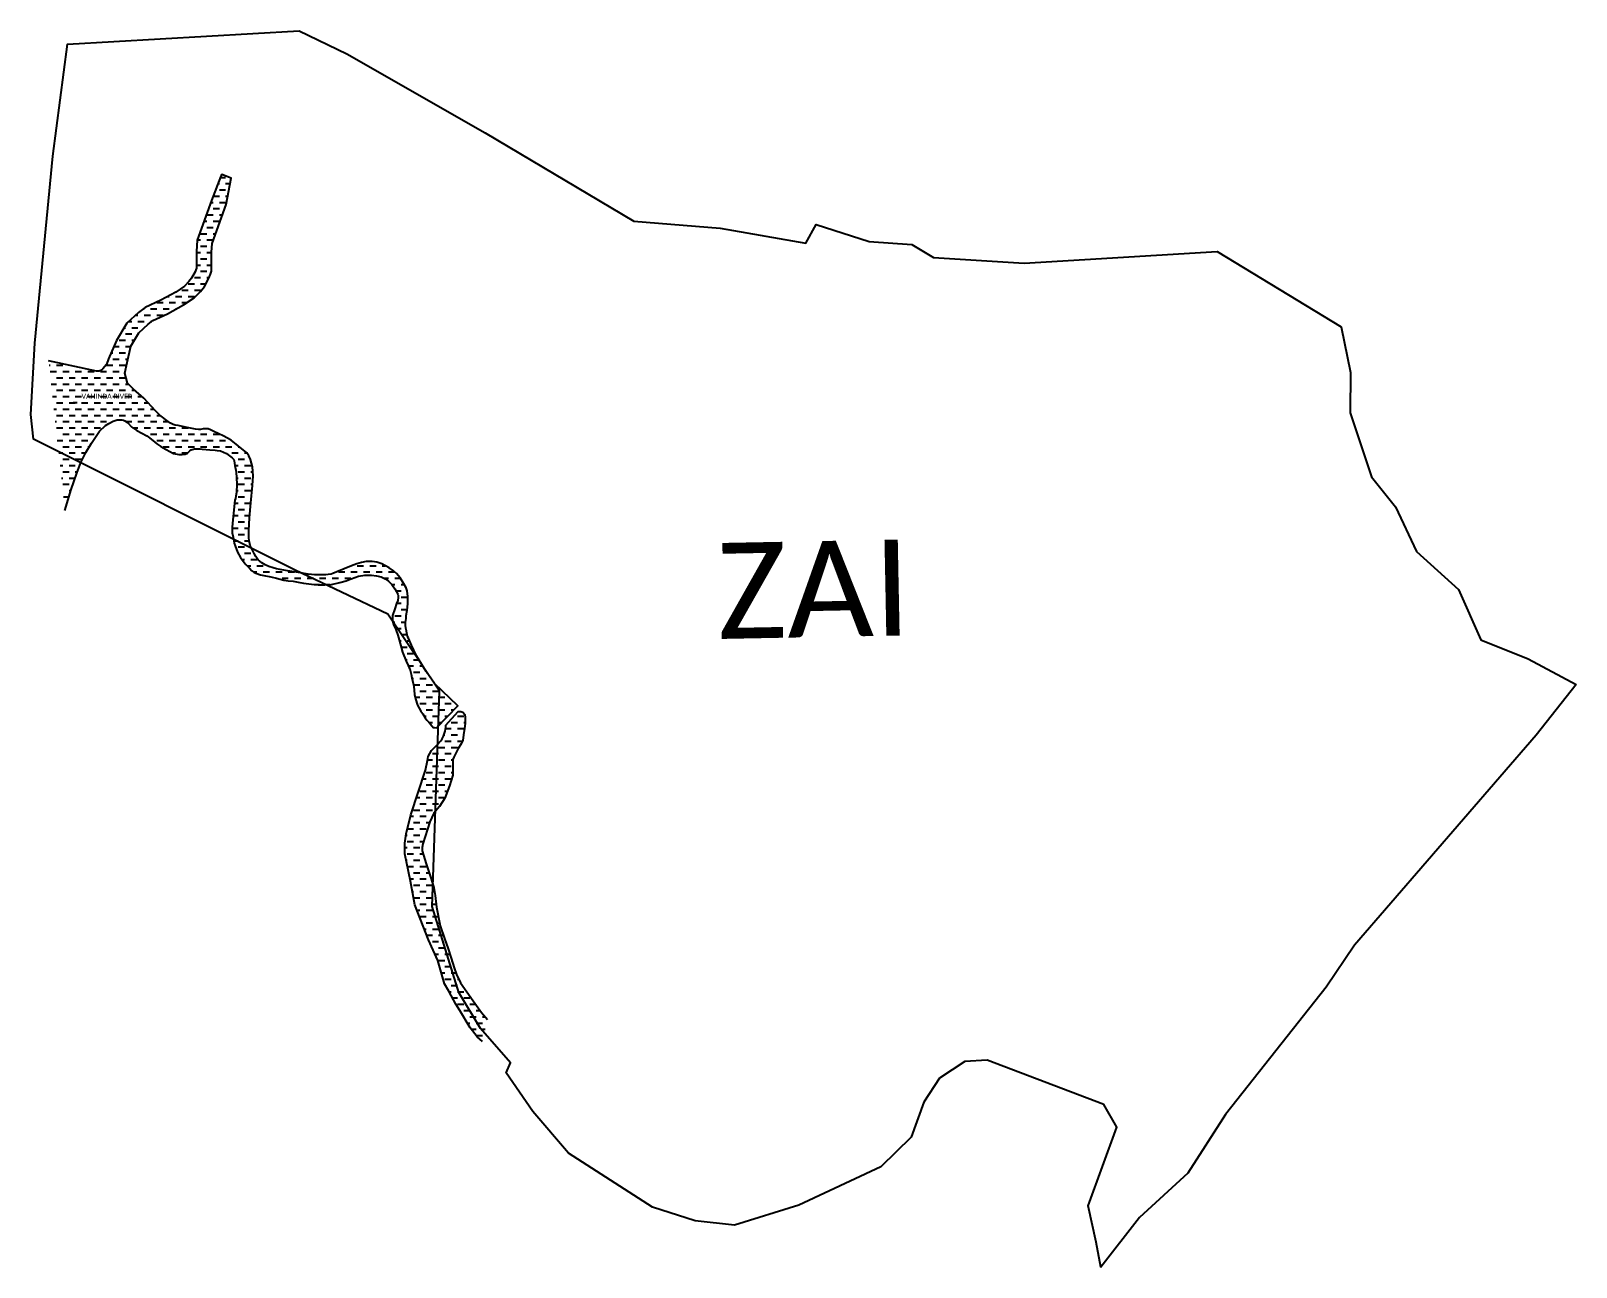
# Model space of a CAD drawing. Header units: feet. Extents: x 263449 to 266532, y 2225575 to 2228042.
import ezdxf

# ---------------------------------------------------------------- set-up
doc = ezdxf.new("R2010")
doc.units = ezdxf.units.FT
doc.header["$MEASUREMENT"] = 0
for name, color, linetype in [('ARROW', 7, 'Continuous'), ('RIVER', 4, 'Continuous'), ('RIVER TEXT', 7, 'Continuous'), ('village', 3, 'Continuous'), ('VILLAGE NAME', 250, 'Continuous')]:
    doc.layers.add(name, color=color, linetype=linetype)
doc.styles.get("Standard").update_dxf_attribs({"font": 'simplex.shx'})
doc.dimstyles.get("Standard").update_dxf_attribs({"dimtxt": 0.18, "dimasz": 0.18, "dimexe": 0.18, "dimexo": 0.0625, "dimgap": 0.09, "dimtad": 0, "dimtih": 1, "dimtoh": 1, "dimdec": 4, "dimzin": 0, "dimdsep": 46, "dimtxsty": 'Standard', "dimcen": 0.09, "dimadec": 0, "dimazin": 0, "dimtfac": 1, "dimtdec": 4, "dimtofl": 0, "dimtmove": 0, "dimatfit": 3, "dimfxl": 1, "dimtolj": 1, "dimtzin": 0, "dimarcsym": 0})

msp = doc.modelspace()

# ---------------------------------------------------------------- hatches: boundary and pattern name
at = {"layer": 'RIVER'}
h = msp.add_hatch(dxfattribs=at)
h.set_pattern_fill('DASH', color=256, scale=100)
h.paths.add_polyline_path([(263674.1, 2227309.3), (263653.3, 2227327.4), (263641.9, 2227339.1), (263636, 2227359.2), (263640.8, 2227380.3), (263648.3, 2227413), (263664.2, 2227440), (263682.7, 2227457), (263692.2, 2227464.1), (263721.7, 2227477.4), (263753.7, 2227495.3), (263774.9, 2227509.5), (263787.6, 2227522.2), (263795, 2227532.5), (263804.2, 2227548.5), (263807.4, 2227556.7), (263809.4, 2227562.5), (263809.4, 2227573), (263809.4, 2227583.5), (263809.4, 2227600.9), (263810.5, 2227618.2), (263838.4, 2227695.9), (263848.7, 2227748.2), (263830, 2227755.6), (263827.8, 2227752.1), (263809.1, 2227704), (263780.5, 2227624.4), (263779.1, 2227601.9), (263779.1, 2227583.5), (263779.1, 2227573), (263779.1, 2227567.7), (263778.9, 2227567.3), (263776.7, 2227561.6), (263769.5, 2227549), (263764.3, 2227541.9), (263755.5, 2227533.1), (263737.8, 2227521.2), (263708, 2227504.6), (263676.7, 2227490.4), (263663.3, 2227480.4), (263640.3, 2227459.3), (263619.8, 2227424.4), (263603.5, 2227387.6), (263599.6, 2227376.6), (263592.2, 2227368), (263589.6, 2227365), (263585.3, 2227363.2), (263579.7, 2227363.3), (263484.3, 2227383.4), (263516.8, 2227085.8), (263529.3, 2227127.3), (263540.3, 2227159.9), (263548.6, 2227181), (263558.5, 2227200.7), (263570, 2227219.8), (263585.9, 2227243.2), (263598, 2227254.6), (263604.7, 2227259), (263612.9, 2227263.4), (263616.7, 2227264.9), (263620.8, 2227266), (263623.5, 2227266.4), (263625.2, 2227266.4), (263627.7, 2227266.4), (263630, 2227266.1), (263633.4, 2227265.2), (263636.2, 2227264.2), (263641.8, 2227260.5), (263650.2, 2227251.6), (263660.3, 2227244.9), (263670, 2227239.8), (263680.2, 2227234.1), (263683, 2227231.9), (263692.3, 2227224.6), (263700.4, 2227218.5), (263708.3, 2227213), (263718.9, 2227206.8), (263733.4, 2227198.8), (263743.8, 2227197.2), (263750.7, 2227197), (263756.4, 2227197.9), (263761.3, 2227199.7), (263765.8, 2227204.5), (263768.8, 2227206.4), (263775.1, 2227208.1), (263786.8, 2227208.1), (263790.9, 2227207.9), (263806.2, 2227206.1), (263816.8, 2227205.6), (263820.8, 2227205.2), (263827.2, 2227204), (263833.2, 2227201.9), (263839.2, 2227199.2), (263844.9, 2227194.5), (263850.6, 2227190.5), (263853.6, 2227187.1), (263854.4, 2227184), (263855.7, 2227175.1), (263858.8, 2227162.4), (263860, 2227137.9), (263859.2, 2227121.3), (263858.1, 2227113.9), (263857.1, 2227109.4), (263855.8, 2227106), (263852, 2227066.7), (263850.5, 2227051.7), (263850.5, 2227040.5), (263852.2, 2227032), (263854.8, 2227019.9), (263856.4, 2227014.7), (263861.1, 2227001.9), (263867.1, 2226991.5), (263874.7, 2226981.7), (263877.7, 2226977.6), (263885.2, 2226970.1), (263890, 2226965.1), (263893.8, 2226962), (263897.8, 2226959.9), (263906.9, 2226957), (263913.4, 2226955.4), (263927.9, 2226952.7), (263938.7, 2226950.4), (263953.4, 2226946.2), (263962.4, 2226944.8), (263972, 2226944), (263982.5, 2226942.4), (263992.6, 2226940), (264009.1, 2226938), (264022.4, 2226936.7), (264035.2, 2226936.7), (264048.7, 2226937.7), (264065.4, 2226941.5), (264077.7, 2226944.6), (264088, 2226949.1), (264102.6, 2226954), (264115, 2226956), (264128.4, 2226956), (264138.6, 2226954.9), (264147.8, 2226952.6), (264155.9, 2226949.1), (264162.3, 2226944.3), (264169.1, 2226937.6), (264174.8, 2226929.1), (264178.3, 2226923.1), (264180.9, 2226918.3), (264181.8, 2226915.5), (264181.8, 2226911.4), (264181, 2226905.8), (264178.7, 2226899.4), (264175.2, 2226889.3), (264170.4, 2226876), (264170.4, 2226868.2), (264171, 2226862.5), (264172.4, 2226857.1), (264176.8, 2226848), (264181.4, 2226836.6), (264187.2, 2226815), (264190.4, 2226802.7), (264197.6, 2226784.4), (264201.4, 2226775.8), (264203.1, 2226772.9), (264205, 2226769.3), (264207.8, 2226758.4), (264209.1, 2226751.6), (264213.3, 2226734.9), (264214.4, 2226717.9), (264216.3, 2226709.4), (264220.5, 2226696.8), (264226.9, 2226685.1), (264231.2, 2226679.4), (264235.9, 2226671.8), (264239.1, 2226667.1), (264245.3, 2226659.2), (264249.3, 2226654.7), (264251.6, 2226652.5), (264254.1, 2226651.9), (264258, 2226651.8), (264300.7, 2226695.6), (264254.5, 2226740.2), (264248.3, 2226748.5), (264237.5, 2226764), (264228.8, 2226777.7), (264218, 2226795), (264208.3, 2226816.2), (264202.1, 2226830.2), (264200.6, 2226833.8), (264199.3, 2226840.6), (264198.3, 2226845.1), (264197.2, 2226850.2), (264196.5, 2226856.4), (264196.5, 2226861.9), (264197.4, 2226869.4), (264197.4, 2226875.6), (264199.4, 2226886.5), (264200.7, 2226898.7), (264200.7, 2226913.8), (264199.4, 2226925.1), (264197.8, 2226931.2), (264193.2, 2226939.1), (264185.8, 2226950.9), (264178.7, 2226959.5), (264172.3, 2226964.9), (264163.9, 2226970.6), (264149, 2226978.8), (264139.2, 2226982.2), (264129.6, 2226983.2), (264118, 2226983.2), (264108.9, 2226981.7), (264099.3, 2226978.7), (264088.9, 2226975.1), (264073.9, 2226968.8), (264059.2, 2226963), (264051.7, 2226959.7), (264047.9, 2226958.2), (264041.8, 2226957.2), (264037.3, 2226956.6), (264027.5, 2226956.6), (264015.5, 2226956.6), (264002.4, 2226958.3), (263983, 2226961.4), (263960.6, 2226964.7), (263939.2, 2226968.9), (263932.3, 2226970.5), (263923.4, 2226973.5), (263916.6, 2226976.7), (263909.6, 2226980.8), (263905.9, 2226983.8), (263902.6, 2226986.8), (263900.6, 2226989.2), (263897.6, 2226993.5), (263894.7, 2226999.1), (263890.2, 2227007.7), (263886.6, 2227015.3), (263884.8, 2227022.2), (263884, 2227029.9), (263883.8, 2227045.2), (263884.9, 2227070.3), (263887.8, 2227100.6), (263891.2, 2227135), (263892.6, 2227154.6), (263890.8, 2227172.1), (263887.1, 2227186.8), (263883.8, 2227194.2), (263879.6, 2227200), (263848.6, 2227225.4), (263832.5, 2227234), (263823.9, 2227238.5), (263812.8, 2227243.8), (263807.4, 2227246.4), (263802.7, 2227247.9), (263801, 2227248.1), (263796.4, 2227248.1), (263792.6, 2227248.1), (263787.6, 2227247.1), (263783.9, 2227246.6), (263777.5, 2227247.6), (263757.5, 2227251.2), (263742.9, 2227254.5), (263736.7, 2227255.7), (263732.8, 2227256.7), (263727.7, 2227259.4), (263722.9, 2227262.5), (263706.3, 2227275.2), (263697.8, 2227284.1)])
h.paths.add_polyline_path([(263544.8, 2227288.9), (263656.9, 2227288.9), (263656.9, 2227318.1), (263544.8, 2227318.1)], flags=24)
h = msp.add_hatch(dxfattribs=at)
h.set_pattern_fill('DASH', color=256, scale=100)
h.paths.add_polyline_path([(264274.7, 2226229.2), (264265.6, 2226256.6), (264258.2, 2226293.9), (264255.7, 2226317.1), (264252.6, 2226332.8), (264246, 2226354), (264237.5, 2226380.4), (264229.6, 2226406.3), (264229.6, 2226412.9), (264231.1, 2226420.2), (264244.7, 2226463.9), (264253, 2226481.2), (264263.9, 2226494.8), (264275.1, 2226511), (264284.3, 2226535.5), (264290.6, 2226557.2), (264290.6, 2226571.5), (264290.6, 2226585.1), (264291.1, 2226588.6), (264293, 2226593.1), (264301.4, 2226610.2), (264307.7, 2226619.5), (264310.8, 2226626.3), (264312.3, 2226637.9), (264313.8, 2226650.2), (264315.7, 2226660.2), (264315.7, 2226672.4), (264314.6, 2226678), (264310.6, 2226682.6), (264307, 2226684), (264303.6, 2226684), (264301.4, 2226684), (264276.4, 2226656.4), (264276.9, 2226655.6), (264276.9, 2226653.1), (264275.7, 2226645.2), (264274.5, 2226641.1), (264271.9, 2226634.7), (264269.5, 2226629.6), (264266.7, 2226625.6), (264260.7, 2226619.2), (264248.1, 2226606.3), (264241.9, 2226594.3), (264240.1, 2226586.3), (264236, 2226566.9), (264206.9, 2226478.1), (264198, 2226440.2), (264194.8, 2226421.7), (264194.8, 2226400.2), (264206.3, 2226345.9), (264214.7, 2226298.4), (264242, 2226228.2), (264260.9, 2226187.6), (264268.7, 2226159.3), (264274.1, 2226140.8), (264282.8, 2226126), (264297, 2226100.3), (264304.6, 2226087.2), (264325.2, 2226052.6), (264339.7, 2226035.2), (264349.7, 2226025.4), (264360.2, 2226069.6), (264348, 2226083.3), (264331.1, 2226107), (264306.3, 2226142.7), (264298.4, 2226159.1), (264293.8, 2226172.9), (264287.6, 2226191.7), (264280.9, 2226212.3)])

# ---------------------------------------------------------------- linework, layer by layer
at = {"layer": 'RIVER', "flags": 128}
for points in [[(263516.7, 2227085.4), (263529.3, 2227127.3), (263540.3, 2227159.9), (263548.6, 2227181), (263558.5, 2227200.7), (263570, 2227219.8), (263585.9, 2227243.2), (263598, 2227254.6), (263604.7, 2227259), (263612.9, 2227263.4), (263616.7, 2227264.9), (263620.8, 2227266), (263623.5, 2227266.4), (263625.2, 2227266.4), (263627.7, 2227266.4), (263630, 2227266.1), (263633.4, 2227265.2), (263636.2, 2227264.2), (263641.8, 2227260.5), (263650.2, 2227251.6), (263660.3, 2227244.9), (263670, 2227239.8), (263680.2, 2227234.1), (263683, 2227231.9), (263692.3, 2227224.6), (263700.4, 2227218.5), (263700.4, 2227218.5), (263700.4, 2227218.5), (263708.3, 2227213), (263718.9, 2227206.8), (263733.4, 2227198.8), (263743.8, 2227197.2), (263750.7, 2227197), (263756.4, 2227197.9), (263761.3, 2227199.7), (263765.8, 2227204.5), (263768.8, 2227206.4), (263775.1, 2227208.1), (263786.8, 2227208.1), (263790.9, 2227207.9), (263806.2, 2227206.1), (263816.8, 2227205.6), (263820.8, 2227205.2), (263827.2, 2227204), (263833.2, 2227201.9), (263839.2, 2227199.2), (263844.9, 2227194.5), (263850.6, 2227190.5), (263853.6, 2227187.1), (263854.4, 2227184), (263855.7, 2227175.1), (263858.8, 2227162.4), (263860, 2227137.9), (263859.2, 2227121.3), (263858.1, 2227113.9), (263857.1, 2227109.4), (263855.8, 2227106), (263852, 2227066.7), (263850.5, 2227051.7), (263850.5, 2227040.5), (263852.2, 2227032), (263854.8, 2227019.9), (263856.4, 2227014.7), (263861.1, 2227001.9), (263867.1, 2226991.5), (263874.7, 2226981.7), (263877.7, 2226977.6), (263885.2, 2226970.1), (263890, 2226965.1), (263893.8, 2226962), (263897.8, 2226959.9), (263906.9, 2226957), (263913.4, 2226955.4), (263927.9, 2226952.7), (263938.7, 2226950.4), (263953.4, 2226946.2), (263962.4, 2226944.8), (263972, 2226944), (263982.5, 2226942.4), (263992.6, 2226940), (264009.1, 2226938), (264022.4, 2226936.7), (264035.2, 2226936.7), (264048.7, 2226937.7), (264065.4, 2226941.5), (264077.7, 2226944.6), (264088, 2226949.1), (264102.6, 2226954), (264115, 2226956), (264128.4, 2226956), (264138.6, 2226954.9), (264147.8, 2226952.6), (264155.9, 2226949.1), (264162.3, 2226944.3), (264169.1, 2226937.6), (264174.8, 2226929.1), (264178.3, 2226923.1), (264180.9, 2226918.3), (264181.8, 2226915.5), (264181.8, 2226911.4), (264181, 2226905.8), (264178.7, 2226899.4), (264175.2, 2226889.3), (264170.4, 2226876), (264170.4, 2226868.2), (264171, 2226862.5), (264172.4, 2226857.1), (264176.8, 2226848), (264181.4, 2226836.6), (264187.2, 2226815), (264190.4, 2226802.7), (264197.6, 2226784.4), (264201.4, 2226775.8), (264203.1, 2226772.9), (264205, 2226769.3), (264207.8, 2226758.4), (264209.1, 2226751.6), (264213.3, 2226734.9), (264214.4, 2226717.9), (264216.3, 2226709.4), (264220.5, 2226696.8), (264226.9, 2226685.1), (264231.2, 2226679.4), (264235.9, 2226671.8), (264239.1, 2226667.1), (264245.3, 2226659.2), (264249.3, 2226654.7), (264251.6, 2226652.5), (264254.1, 2226651.9), (264258, 2226651.8), (264258, 2226651.8), (264300.7, 2226695.6), (264254.5, 2226740.2), (264248.3, 2226748.5), (264237.5, 2226764), (264228.8, 2226777.7), (264218, 2226795), (264208.3, 2226816.2), (264202.1, 2226830.2), (264200.6, 2226833.8), (264199.3, 2226840.6), (264198.3, 2226845.1), (264197.2, 2226850.2), (264196.5, 2226856.4), (264196.5, 2226861.9), (264197.4, 2226869.4), (264197.4, 2226875.6), (264199.4, 2226886.5), (264200.7, 2226898.7), (264200.7, 2226913.8), (264199.4, 2226925.1), (264197.8, 2226931.2), (264193.2, 2226939.1), (264185.8, 2226950.9), (264178.7, 2226959.5), (264172.3, 2226964.9), (264163.9, 2226970.6), (264149, 2226978.8), (264139.2, 2226982.2), (264129.6, 2226983.2), (264118, 2226983.2), (264108.9, 2226981.7), (264099.3, 2226978.7), (264088.9, 2226975.1), (264073.9, 2226968.8), (264059.2, 2226963), (264051.7, 2226959.7), (264047.9, 2226958.2), (264041.8, 2226957.2), (264037.3, 2226956.6), (264027.5, 2226956.6), (264015.5, 2226956.6), (264002.4, 2226958.3), (263983, 2226961.4), (263960.6, 2226964.7), (263939.2, 2226968.9), (263932.3, 2226970.5), (263923.4, 2226973.5), (263916.6, 2226976.7), (263909.6, 2226980.8), (263905.9, 2226983.8), (263902.6, 2226986.8), (263900.6, 2226989.2), (263897.6, 2226993.5), (263894.7, 2226999.1), (263890.2, 2227007.7), (263886.6, 2227015.3), (263884.8, 2227022.2), (263884, 2227029.9), (263883.8, 2227045.2), (263884.9, 2227070.3), (263887.8, 2227100.6), (263891.2, 2227135), (263892.6, 2227154.6), (263890.8, 2227172.1), (263887.1, 2227186.8), (263883.8, 2227194.2), (263879.6, 2227200), (263848.6, 2227225.4), (263832.5, 2227234), (263823.9, 2227238.5), (263812.8, 2227243.8), (263807.4, 2227246.4), (263802.7, 2227247.9), (263801, 2227248.1), (263796.4, 2227248.1), (263792.6, 2227248.1), (263787.6, 2227247.1), (263783.9, 2227246.6), (263777.5, 2227247.6), (263757.5, 2227251.2), (263742.9, 2227254.5), (263736.7, 2227255.7), (263732.8, 2227256.7), (263727.7, 2227259.4), (263722.9, 2227262.5), (263706.3, 2227275.2), (263697.8, 2227284.1), (263674.1, 2227309.3), (263653.3, 2227327.4), (263641.9, 2227339.1), (263636, 2227359.2), (263640.8, 2227380.3), (263648.3, 2227413), (263664.2, 2227440), (263682.7, 2227457), (263692.2, 2227464.1), (263721.7, 2227477.4), (263753.7, 2227495.3), (263774.9, 2227509.5), (263787.6, 2227522.2), (263795, 2227532.5), (263804.2, 2227548.5), (263807.4, 2227556.7), (263809.4, 2227562.5), (263809.4, 2227573), (263809.4, 2227583.5), (263809.4, 2227600.9), (263810.5, 2227618.2), (263838.4, 2227695.9), (263848.7, 2227748.2), (263830, 2227755.6), (263827.8, 2227752.1), (263809.1, 2227704), (263780.5, 2227624.4), (263779.1, 2227601.9), (263779.1, 2227583.5), (263779.1, 2227573), (263779.1, 2227567.7), (263778.9, 2227567.3), (263776.7, 2227561.6), (263769.5, 2227549), (263764.3, 2227541.9), (263755.5, 2227533.1), (263737.8, 2227521.2), (263708, 2227504.6), (263676.7, 2227490.4), (263663.3, 2227480.4), (263640.3, 2227459.3), (263619.8, 2227424.4), (263603.5, 2227387.6), (263603.5, 2227387.6), (263599.6, 2227376.6), (263592.2, 2227368), (263589.6, 2227365), (263585.3, 2227363.2), (263579.7, 2227363.3), (263483.7, 2227383.6)], [(264349.7, 2226025.4), (264339.7, 2226035.2), (264325.2, 2226052.6), (264304.6, 2226087.2), (264297, 2226100.3), (264282.8, 2226126), (264274.1, 2226140.8), (264268.7, 2226159.3), (264260.9, 2226187.6), (264242, 2226228.2), (264214.7, 2226298.4), (264206.3, 2226345.9), (264194.8, 2226400.2), (264194.8, 2226421.7), (264198, 2226440.2), (264206.9, 2226478.1), (264236, 2226566.9), (264240.1, 2226586.3), (264241.9, 2226594.3), (264248.1, 2226606.3), (264260.7, 2226619.2), (264266.7, 2226625.6), (264269.5, 2226629.6), (264271.9, 2226634.7), (264274.5, 2226641.1), (264275.7, 2226645.2), (264276.9, 2226653.1), (264276.9, 2226655.6), (264276.4, 2226656.4), (264276.4, 2226656.4), (264301.4, 2226684), (264303.6, 2226684), (264307, 2226684), (264310.6, 2226682.6), (264314.6, 2226678), (264315.7, 2226672.4), (264315.7, 2226660.2), (264313.8, 2226650.2), (264312.3, 2226637.9), (264310.8, 2226626.3), (264307.7, 2226619.5), (264301.4, 2226610.2), (264293, 2226593.1), (264291.1, 2226588.6), (264290.6, 2226585.1), (264290.6, 2226571.5), (264290.6, 2226557.2), (264284.3, 2226535.5), (264275.1, 2226511), (264263.9, 2226494.8), (264253, 2226481.2), (264244.7, 2226463.9), (264231.1, 2226420.2), (264229.6, 2226412.9), (264229.6, 2226406.3), (264237.5, 2226380.4), (264246, 2226354), (264252.6, 2226332.8), (264255.7, 2226317.1), (264258.2, 2226293.9), (264265.6, 2226256.6), (264274.7, 2226229.2), (264280.9, 2226212.3), (264287.6, 2226191.7), (264293.8, 2226172.9), (264298.4, 2226159.1), (264306.3, 2226142.7), (264331.1, 2226107), (264348, 2226083.3), (264360.2, 2226069.6)]]:
    msp.add_lwpolyline(points, dxfattribs=at)
at = {"layer": 'village', "color": 3, "true_color": 0x00ff00}
msp.add_polyline3d([(266532.2, 2226738.1, 0), (266452.4, 2226636.6, 0), (266090.3, 2226217.9, 0), (266033.3, 2226134.2, 0), (265832.4, 2225880.2, 0), (265757.6, 2225763.1, 0), (265661.1, 2225674.4, 0), (265584, 2225575.5, 0), (265574.5, 2225624.9, 0), (265558.3, 2225697.7, 0), (265615.6, 2225854.4, 0), (265590.1, 2225899.9, 0), (265357, 2225988.5, 0), (265312.8, 2225985.4, 0), (265261.7, 2225952.3, 0), (265230.7, 2225904.6, 0), (265205.6, 2225834.6, 0), (265144.7, 2225775.7, 0), (264981, 2225699.3, 0), (264852.6, 2225659.3, 0), (264774.4, 2225667.5, 0), (264689.3, 2225695.3, 0), (264521.5, 2225802.6, 0), (264450.2, 2225886.1, 0), (264397.3, 2225963.3, 0), (264405.6, 2225983.4, 0), (264346.3, 2226051.4, 0), (264303, 2226123.1, 0), (264249.6, 2226295, 0), (264264.3, 2226724.6, 0), (264161.2, 2226878.6, 0), (263976.3, 2226966, 0), (263454.1, 2227227.7, 0), (263448.9, 2227276.7, 0), (263456.9, 2227419, 0), (263492.8, 2227792.4, 0), (263521.7, 2228016, 0), (263984.5, 2228042.2, 0), (264079.6, 2227996.4, 0), (264355.6, 2227838.5, 0), (264651.7, 2227662.3, 0), (264824.4, 2227648.7, 0), (264994.9, 2227618.4, 0), (265015.9, 2227655.9, 0), (265121.5, 2227622.3, 0), (265206.9, 2227616.2, 0), (265250, 2227589.8, 0), (265431, 2227578.8, 0), (265816.3, 2227601.7, 0), (266063.3, 2227451.5, 0), (266082.3, 2227360.9, 0), (266081.3, 2227280.2, 0), (266124, 2227152.6, 0), (266171.7, 2227092.5, 0), (266213.8, 2227003.4, 0), (266297.6, 2226927.4, 0), (266342.1, 2226827, 0), (266436.7, 2226789.1, 0)], close=True, dxfattribs=at)

# ---------------------------------------------------------------- texts
at = {"layer": 'RIVER TEXT', "insert": (263492.3, 2227318.1), "char_height": 20, "attachment_point": 1}
msp.add_mtext_dynamic_manual_height_columns('\\pxqc;{\\fCalibri|b0|i0|c0|p34;\\H0.5x;VAHINDA RIVER\\H2x; }', width=216.306, gutter_width=1, heights=[0], dxfattribs=at)
at = {"layer": 'VILLAGE NAME', "insert": (264815.5, 2227020.2), "char_height": 191.456, "attachment_point": 1, "rotation": 1.1028}
msp.add_mtext_dynamic_manual_height_columns('{\\fCalibri|b0|i0|c0|p34;ZAI}', width=161.46, gutter_width=957.3, heights=[0], dxfattribs=at)

# ---------------------------------------------------------------- leaders
at = {"layer": 'ARROW'}
msp.add_leader([(263533.3, 2227300.8), (263541.2, 2227300.8)], dimstyle='Standard', override={"dimasz": 3, "dimgap": 0.09, "dimtad": 0}, dxfattribs=at)

doc.saveas('drawing.dxf')
